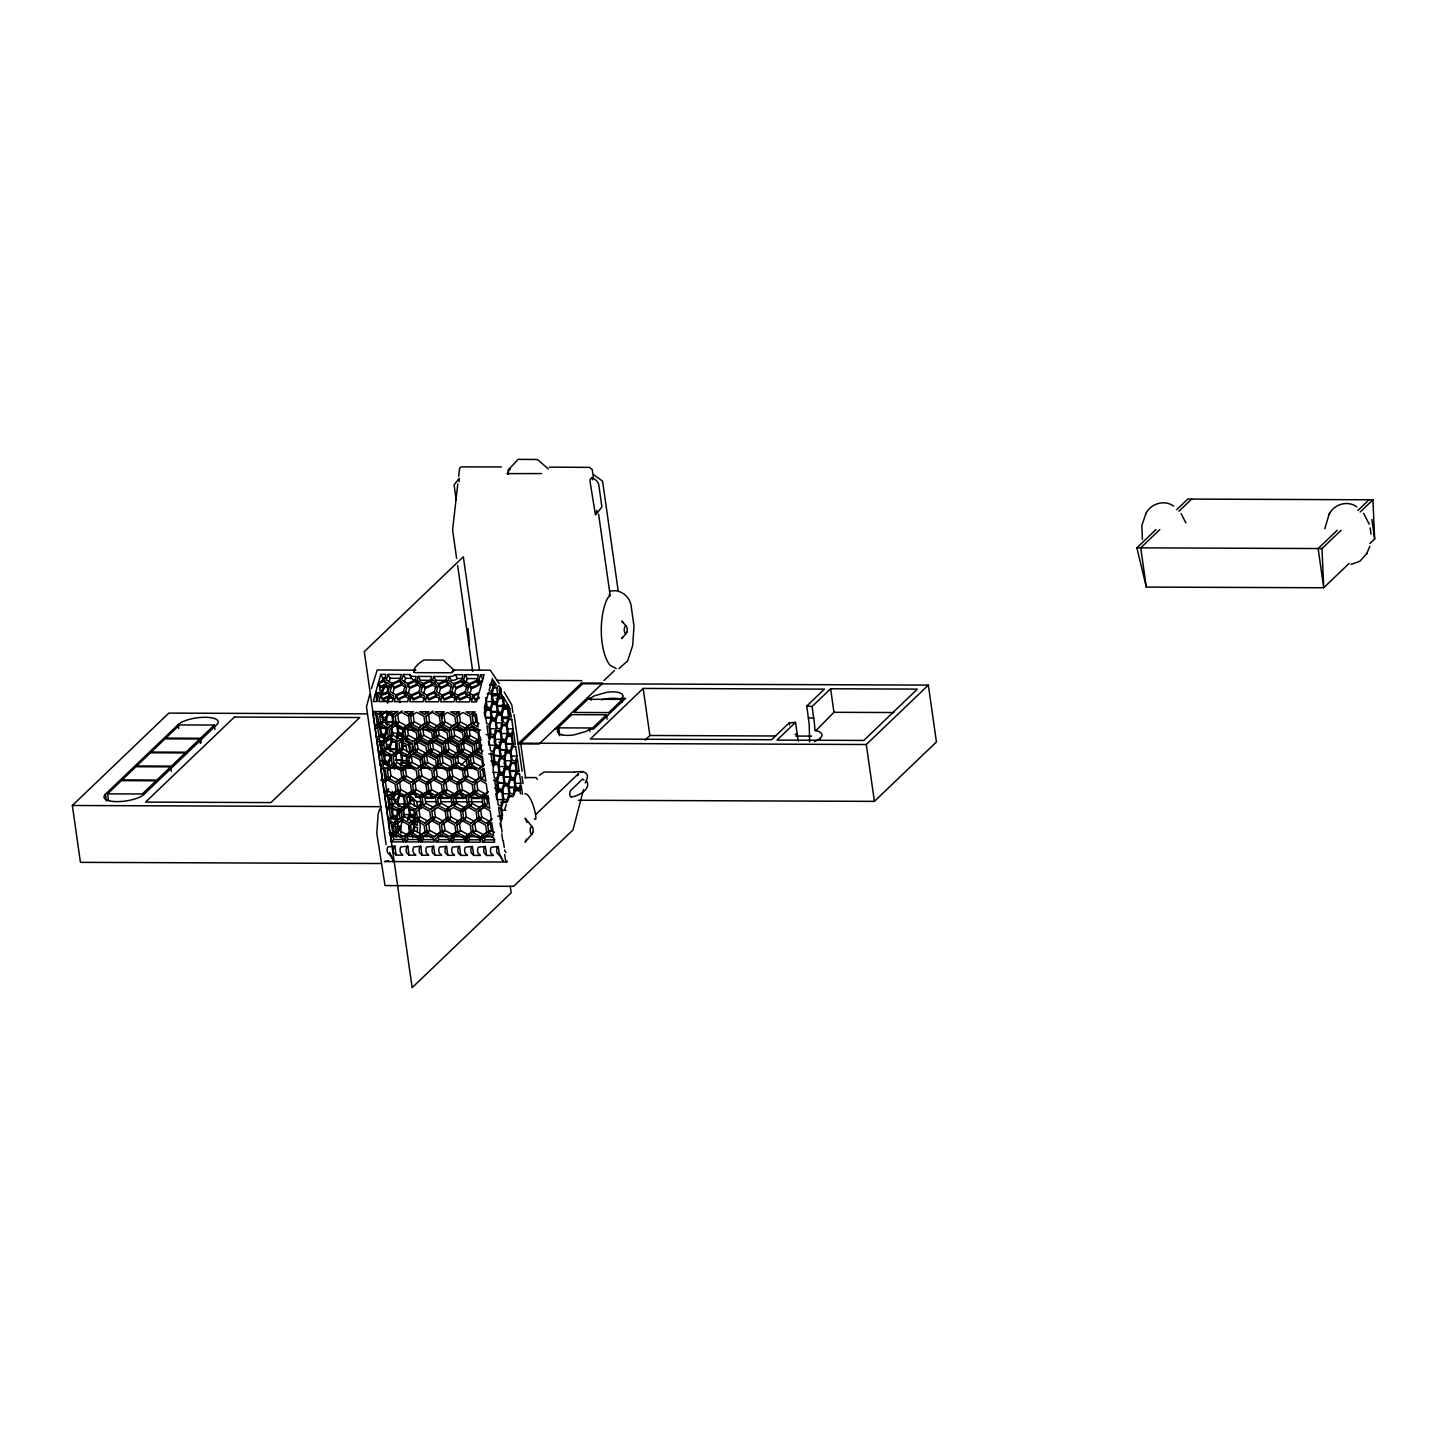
<?xml version="1.0" encoding="UTF-8"?>
<svg xmlns="http://www.w3.org/2000/svg" width="1447" height="1447" viewBox="0 0 1447 1447"><rect width="100%" height="100%" fill="white"/><g stroke="black" fill="none" stroke-linecap="round" stroke-linejoin="round"><path stroke-width="1.5" d="M809.633 741.913L809.199 724.386L806.757 706.064L824.446 689.116L643.173 688.428L590.322 739.019L771.595 739.724L789.284 722.777A22.284 7.217 -8.1 0 0 795.506 722.379L797.188 734.154A54.371 21.162 -89.8 0 0 798.418 741.262M499.233 683.635L490.262 670.16L453.399 670.015L451.392 672.765L414.855 672.638C410.948 669.617 420.173 661.822 424.134 659.959L443.216 660.139L454.647 670.648M452.314 672.511L454.105 669.599M417.242 831.826L417.514 827.738L415.144 826.707L413.571 831.555M419.666 834.937L420.245 825.857L418.961 816.813M468.068 628.667L469.533 645.109M400.023 702.627L399.806 700.8M1324.783 528.824L1329.16 514.083M820.178 740.448L820.395 738.024M457.795 483.967L452.585 529.928L456.619 558.452M458.663 476.334L459.567 468.484L461.032 466.875L501.385 466.947M577.679 775.737L577.751 775.393M583.503 789.574L572.976 829.981L513.595 886.324M585.221 782.936C592.076 770.473 581.007 771.142 574.441 772.119M369.781 694.307L366.489 706.733L386.114 844.668M371.391 688.537L377.251 669.961L415.307 670.196M375.261 694.126L373.199 701.524L376.799 701.542L378.354 695.971L375.261 694.126L377.378 697.979L376.745 700.276M377.956 695.898L375.84 692.028L378.101 683.888L384.269 681.139L394.235 687.289L401.868 683.888L399.752 680.018L401.307 674.465L387.941 674.411L386.403 679.981L392.119 683.418L394.235 687.289M378.463 682.568L380.76 674.374L385.879 674.411L384.323 679.963L386.439 683.834L380.597 686.439L378.463 682.568L384.323 679.963M378.101 683.888L380.217 687.741L379.566 690.092L381.936 691.105L384.016 684.648M381.737 682.351L382.876 678.245L380.76 674.374M380.416 695.989L378.861 701.542L392.227 701.596L393.765 696.043L388.049 692.588L380.416 695.989L382.533 699.86L390.165 696.459L393.982 698.756M389.026 681.989L390.057 678.281L387.941 674.411M375.84 692.028L380.471 694.813L382.587 698.684L390.22 695.284L388.103 691.413L390.003 684.576M392.065 684.594L390.165 691.431L395.899 694.867L398.015 698.738L405.648 695.356L403.532 691.485L405.431 684.648L399.698 681.193L392.065 684.594L394.181 688.465L392.752 693.583M407.71 695.356L405.594 691.485L407.493 684.648L415.126 681.266L420.86 684.702L418.961 691.539L421.077 695.41L413.444 698.792L403.478 692.661L395.845 696.043L394.289 701.614L407.656 701.668L409.194 696.097M403.369 674.465L401.814 680.036L407.548 683.472L409.664 687.343L417.297 683.961L415.18 680.09L416.211 676.418L413.336 676.382A7 5.282 -28.8 0 1 411.237 675.912A6.132 4.612 -28.8 0 1 409.573 674.501L403.369 674.465L405.486 678.336L404.455 682.043M413.752 672.367L414.475 670.124M408.181 693.638L409.61 688.519L407.493 684.648M411.274 696.097L409.718 701.668L423.085 701.723L424.622 696.152L418.906 692.715L411.274 696.097L413.39 699.968L421.023 696.586L424.839 698.883M417.242 680.09L418.273 676.418L431.64 676.473L430.609 680.144L432.725 684.015L425.092 687.397L419.359 683.961L417.242 680.09L422.976 683.545L425.092 687.397M387.687 792.522L388.646 789.067M422.922 684.702L421.023 691.539L426.738 694.994L428.873 698.865L436.506 695.464L434.371 691.594L436.289 684.757L430.555 681.32L422.922 684.702L425.038 688.573L423.609 693.71M426.702 696.17L425.147 701.723L438.513 701.777L440.051 696.224L434.335 692.769L426.702 696.17L428.818 700.041L436.451 696.64L440.268 698.937M433.702 676.491L432.671 680.144L438.405 683.599L440.521 687.47L448.154 684.069L446.038 680.199L447.051 676.527L433.702 676.491L435.818 680.343L434.787 684.015M438.351 684.775L436.451 691.612L442.167 695.048L444.283 698.919L451.916 695.519L449.8 691.666L451.717 684.829L445.983 681.374L438.351 684.775L440.467 688.645L439.038 693.764M467.146 684.883L465.229 691.72L467.345 695.591L459.712 698.973L449.746 692.824L442.113 696.224L440.575 701.795L453.924 701.831L455.479 696.278M449.131 676.545L448.1 680.217L453.833 683.653L455.95 687.524L463.583 684.124L461.466 680.271L463.022 674.7L455.28 674.664A6.276 4.721 -28.7 0 1 451.283 676.436L449.131 676.545L451.247 680.416L453.87 680.235A6.222 4.685 -28.7 0 0 457.397 678.534L463.203 678.553M453.996 695.537L451.88 691.666L453.779 684.829L461.412 681.428L471.378 687.578L479.011 684.196L476.895 680.325L478.432 674.754L465.084 674.7L463.528 680.271L465.645 684.142M454.467 693.818L455.895 688.7L453.779 684.829M457.541 696.278L456.004 701.849L469.353 701.904L470.908 696.333L465.174 692.896L457.541 696.278L459.658 700.149L467.291 696.767L471.125 699.046M466.169 682.279L467.2 678.571L465.084 674.7M473.024 695.175L479.192 692.426L481.471 684.286L476.841 681.501L469.208 684.883L467.309 691.72L473.024 695.175L475.141 699.046L479.264 697.201M469.425 695.591L471.324 688.754L469.208 684.883M472.97 696.351L471.433 701.904L476.551 701.922L478.83 693.746L472.97 696.351L475.086 700.203L478.993 698.467M478.957 680.325L480.513 674.772L484.112 674.772L482.05 682.188L478.957 680.325L481.073 684.196M481.598 682.351L482.629 678.643L480.513 674.772M486.264 700.692L488.543 692.552L491.311 693.746L492.432 701.578L490.334 708.053L486.21 708.035M1369.803 546.315L1366.637 553.857M382.605 692.534L384.685 686.077L387.76 687.397A4.178 1.628 -89.8 0 0 387.796 692.154M389.026 695.302L386.928 701.759L383.708 700.366M387.597 703.188L389.695 696.712L392.897 698.105L388.791 698.087M379.259 738.422L380.633 734.19L379.512 726.358L377.233 724.133L379.892 722.433M387.362 713.425L385.788 718.273L382.587 716.898M387.308 725.58L386.458 719.702L388.556 713.244L391.775 714.619L392.879 722.469L391.83 725.689M380.543 734.787L384.667 734.787L386.765 728.329M387.434 729.758L385.336 736.216L379.168 736.197M392.517 727.118L391.468 730.355L392.3 736.234M383.129 765.59L384.504 761.375L383.383 753.525L381.104 751.3L385.101 748.75L378.644 753.652L376.799 740.683L381.538 743.252L382.641 751.102M391.233 740.593L389.659 745.44L386.458 744.065M390.889 750.794L390.328 746.869L392.426 740.412M384.414 761.954L388.538 761.972L390.618 755.497L384.45 755.479M396.315 737.97L397.889 733.123L396.785 725.345M391.287 756.926L389.207 763.401L385.083 763.383M396.984 739.399L398.558 734.551L401.76 735.926L402.881 743.776L401.307 748.624M395.664 746.978L396.713 743.74M395.7 752.874L396.749 749.636L395.628 741.786L391.522 741.786M397.798 733.701L401.922 733.719L403.297 729.451L399.625 727.136M395.845 755.913L396.894 752.675M411.346 752.259L410.514 746.381L403.695 742.98L402.592 735.148L403.948 730.916M379.747 809.018L378.101 814.136L376.799 833.327L385.029 885.564L513.359 886.342M388.375 788.543L387 792.757L385.155 779.788L381.031 779.788M394.579 769.388L395.628 766.15M401.977 750.052L403.55 745.205L406.137 746.308L406.951 751.915M400.186 765.137L401.741 760.29L400.638 752.44M400.855 766.566L402.411 761.719L405.63 763.094L406.191 767.019M407.475 755.66L405.775 760.887L396.406 759.476M390.871 819.943L392.227 815.71L391.124 807.878M399.499 793.336L397.4 799.793L388.013 798.382M400.168 794.747L398.07 801.222L398.902 807.1M392.155 816.289L396.261 816.307L398.359 809.85L392.191 809.832L391.631 805.907M399.028 811.279L396.93 817.736L390.762 817.718M403.442 807.209L404.491 803.989L403.369 796.139L399.263 796.121M405.16 805.4L403.062 811.876L403.803 817.085M408.524 804.568L410.442 796.863M409.718 804.387L411.292 799.54L413.878 800.661L414.674 806.268M407.638 820.359L409.483 814.643L408.361 806.793L404.256 806.775M408.922 819.87L410.152 816.054L413.372 817.446L414.475 825.278L412.901 830.126M409.411 815.222L413.516 815.222L414.638 811.749M416.79 821.082L417.405 825.405L415.307 824.501L414.186 816.651L415.56 812.436M493.554 685.064L491.455 691.521L489.104 690.508L492.432 678.534L493.554 685.064L489.448 685.046M491.329 698.919L492.378 695.7L498.546 695.718L498.347 694.234L492.161 694.198A4.178 1.628 -89.8 0 1 491.311 693.041M495.326 718.689L492.107 717.314L491.003 709.464L493.101 703.007L496.303 704.4L497.424 712.231L495.326 718.689L491.22 718.689M491.293 718.11L489.195 724.567L486.608 723.446L485.27 714.095L486.97 708.867L490.171 710.26L491.293 718.11L485.125 718.074M492.342 702.157L496.448 702.175L498.546 695.718M501.458 712.828L498.238 711.454L497.117 703.604L499.215 697.147L502.435 698.521L503.556 706.371L501.458 712.828L497.334 712.81M490.171 734.624L488.797 738.838L486.952 725.869L489.05 726.774L490.171 734.624L486.047 734.606M503.447 697.147L508.168 705.123L507.571 706.968L504.37 705.575L503.447 697.147L499.342 697.128M496.285 728.745L494.205 735.221L490.985 733.828L489.864 725.996L491.962 719.521L495.181 720.913L496.285 728.745L490.117 728.727M499.197 745.874L495.977 744.482L494.874 736.65L496.954 730.174L500.174 731.567L501.295 739.399L499.197 745.874L495.073 745.856M494.078 742.618L495.109 739.381L494.277 733.502M501.331 720.226L502.38 717.007L508.548 717.025L507.427 709.175L504.225 707.8L502.127 714.257L498.003 714.239M495.163 745.277L493.065 751.735L490.479 750.613L489.14 741.28L490.84 736.053L494.042 737.427L495.163 745.277L488.996 745.241L488.435 741.334M491.89 720.118L495.995 720.118L498.094 713.66L501.295 715.053L502.416 722.885L500.318 729.342L497.117 727.968L495.688 718.942M493.734 753.163L495.833 746.706L499.034 748.081L500.156 755.931L498.057 762.388L490.732 760.995M505.329 739.996L502.109 738.621L500.988 730.771L503.086 724.314L506.305 725.689L507.409 733.539L505.329 739.996L501.205 739.996M508.91 706.371L511.46 717.133L509.362 716.229L508.91 706.371L504.786 706.353M508.548 717.025L506.45 723.482L503.23 722.107L501.512 710.893M511.442 734.135L508.241 732.761L507.119 724.911L509.217 718.454L511.804 719.557L513.142 728.908L511.442 734.135L507.336 734.117M499.034 772.445L496.936 778.902L494.331 777.799L493.011 768.447L494.693 763.22L497.913 764.595L499.034 772.445L492.866 772.427M495.742 747.285L499.866 747.303L501.964 740.828L505.166 742.221L506.287 750.052L504.189 756.528L494.802 755.117M513.233 743.414L512.111 735.564L513.486 731.332L515.331 744.319L507.065 743.378M496.809 786.3L497.858 783.08L504.026 783.098L502.905 775.248L499.703 773.874L497.605 780.331L493.481 780.313M504.062 763.926L505.112 760.688L504.28 754.809M503.068 773.042L505.148 766.584L504.044 758.734L500.825 757.36L498.727 763.817L499.848 771.667L503.068 773.042L498.944 773.024M506.197 750.631L510.321 750.649L512.419 744.192L511.297 736.342L508.078 734.967L505.998 741.425L501.874 741.407M510.99 752.078L513.088 745.621L515.675 746.742L517.013 756.094L515.313 761.303L512.111 759.928L510.99 752.078L504.822 752.06M497.822 789.537L501.928 789.556L504.026 783.098M505.075 767.163L509.181 767.181L511.279 760.706L510.031 750.45M502.597 790.984L504.696 784.527L507.915 785.902L509.018 793.752L506.92 800.209L503.719 798.834L502.597 790.984L496.43 790.966M502.887 799.612L500.807 806.088L498.202 804.966L496.882 795.615L498.564 790.388L501.783 791.78L502.887 799.612L496.719 799.594M503.936 783.677L508.06 783.695L510.158 777.238L509.037 769.388L505.817 768.013L503.737 774.471L497.551 774.452M508.729 785.124L510.827 778.667L514.029 780.042L515.15 787.892L513.052 794.349L509.85 792.956L508.729 785.124L504.605 785.106M519.202 771.486L517.104 770.582L515.982 762.732L517.357 758.517L519.202 771.486L510.104 771.341M501.765 816.144L500.391 820.359L498.546 807.39L500.644 808.294L501.765 816.144L497.659 816.126M510.067 777.817L514.191 777.835L516.272 771.36L515.168 763.528L511.949 762.135L509.85 768.61L503.683 768.574M504.696 809.488L506.396 804.297M502.435 817.555L500.734 822.782L502.073 832.134M519.184 788.488L515.964 787.096L514.861 779.246L516.941 772.788L519.545 773.91L520.866 783.261L519.184 788.488L515.06 788.47M513.721 795.778L515.819 789.302L519.039 790.695L514.915 790.677M520.414 793.824L519.853 789.899L521.227 785.685L522.457 794.331M577.841 775.067L578.71 773.367M388.61 860.748L384.359 861.562L507.011 862.032L505.708 861.544L507.192 861.092M598.624 514.3L610.182 595.549L607.74 598.009A39.015 15.194 -89.8 0 0 610.055 665.258L616.205 668.568M526.69 838.953L525.134 842.172L532.152 833.779M622.662 636.951L621.794 638.597L626.388 633.135M459.025 481.688L459.314 478.27L454.105 484.872L456.167 500.101M1145.952 513.378L1141.828 525.641L1142.407 539.297M1328.653 514.969L1330.028 512.69M1329.486 513.522C1334.604 503.972 1347.917 500.264 1356.816 506.848M1145.698 513.794C1150.546 503.665 1164.347 499.251 1173.607 506.143M1366.89 553.441L1359.782 561.327L1350.992 564.42M548.377 468.991L537.452 459.495L518.153 459.35L508.313 469.913L508.241 474.29M596.652 513.794L601.898 506.884L598.769 484.655C597.557 479.427 588.73 474.381 590.159 482.195L595.422 514.861L596.942 510.375M578.438 773.711L535.77 814.498M508.385 469.805L510.031 469.135M414.168 670.395L415.94 670.088M380.507 863.515L80.435 862.358L72.35 805.491L168.847 713.1L367.375 713.859M105.432 794.222L178.198 724.549A20.927 6.783 -8.1 0 1 205.13 717.296A20.927 6.783 -8.1 0 1 216.761 724.694L143.995 794.367A20.927 6.783 -8.1 0 1 117.062 801.62A20.927 6.783 -8.1 0 1 105.432 794.222L106.409 801.077M107.584 793.86L121.385 780.657L156.095 780.783L142.294 793.987L107.584 793.86L108.525 800.48M170.637 766.856L156.855 780.06L122.145 779.915L135.928 766.729L170.637 766.856L171.271 771.269M199.74 738.983L185.958 752.187L151.248 752.06L165.03 738.856L199.74 738.983L200.373 743.396M214.301 725.056L179.591 724.929L165.79 738.115L200.5 738.259L214.301 725.056L214.916 729.469M378.445 714.275L382.659 711.58L373.453 711.544L378.445 714.275L380.887 711.924M396.659 721.637L388.085 727.877L380.85 723.934L379.729 716.102L386.765 710.821M374.773 726.484L378.788 723.934L377.667 716.084L372.928 713.498L374.773 726.484L377.233 724.133M378.788 723.934L381.23 721.583M375.117 728.908L382.514 723.41L375.117 728.908L376.455 738.259L382.297 741.443L390.871 735.203M380.85 723.934L383.292 721.583L382.189 713.751M393.873 714.33L398.088 711.635L388.863 711.598L393.873 714.33L396.315 711.978M395.158 716.156L401.271 712.25L408.524 716.211L409.628 724.043L403.514 727.95L396.279 724.006L395.158 716.156L402.194 710.893M376.455 738.259L378.897 735.908L377.577 726.557M388.085 727.877L393.602 723.59M389.37 729.704L397.943 723.464L389.37 729.704L390.491 737.554L397.726 741.497L403.858 737.608L402.736 729.758L395.501 725.815M396.279 724.006L398.721 721.655L397.599 713.805M409.284 714.384L413.516 711.707L404.292 711.671L409.284 714.384L411.744 712.051M382.297 741.443L387.814 737.156M408.524 716.211L410.966 713.859M381.538 743.252L383.98 740.918M427.516 721.764L418.943 728.004L411.708 724.061L410.586 716.211L413.028 713.859L414.149 721.709L421.384 725.652L425.979 722.74M396.46 741.009L398.07 751.156L391.956 755.063L384.721 751.102L383.6 743.27L389.116 738.965M390.491 737.554L392.951 735.203L391.83 727.371M403.514 727.95L410.55 722.668M402.736 729.758L405.196 727.407M378.644 753.652L381.104 751.3M404.798 729.776L407.258 727.425L408.38 735.275L415.615 739.218L421.728 735.311L413.155 741.569L405.92 737.608L404.798 729.776L413.372 723.518L408.778 726.448M411.708 724.061L414.149 721.709M384.721 751.102L387.163 748.768L385.029 735.04M424.713 714.456L428.945 711.761L419.72 711.725L424.713 714.456L427.172 712.105M397.726 741.497L404.78 736.234M442.945 721.818L434.371 728.058L427.136 724.115L426.015 716.265L433.051 711.002M405.92 737.608L408.38 735.275M415.958 748.877L407.385 755.117L400.132 751.174L399.028 743.324L407.602 737.084L401.47 740.973L402.592 748.822L409.827 752.766L414.421 749.853M418.943 728.004L421.384 725.652M380.326 765.427L378.987 756.076L383.943 752.928L391.178 756.871L392.3 764.721L386.168 768.61L380.326 765.427L382.768 763.075L381.447 753.724L384.739 751.626M407.891 739.019L405.449 741.37L411.292 744.554M391.956 755.063L398.992 749.781M420.227 729.831L428.8 723.59L420.227 729.831L421.348 737.681L428.583 741.624L437.157 735.383L428.583 741.624M410.17 762.424L401.597 768.664L394.362 764.721L393.24 756.89L395.7 754.538L396.804 762.37L404.057 766.331L408.633 763.401M427.136 724.115L429.578 721.764L428.457 713.932M400.132 751.174L402.592 748.822M393.24 756.89L401.814 750.631M440.141 714.511L444.374 711.815L435.149 711.779L440.141 714.511L442.601 712.159M413.155 741.569L415.615 739.218M440.485 724.169L439.363 716.319L441.823 713.986L442.384 717.893M386.168 768.61L393.222 763.347M441.444 716.337L447.557 712.43L454.792 716.392L455.914 724.223L449.8 728.13L442.547 724.169L441.444 716.337L443.885 713.986L445.007 721.836L452.242 725.779L456.836 722.849M431.387 748.931L422.813 755.171L415.56 751.228L414.457 743.378L419.956 739.091M421.348 737.681L423.79 735.329L422.687 727.479M404.4 775.99L395.827 782.23L388.574 778.287L387.47 770.437L396.044 764.197M394.362 764.721L396.804 762.37M425.255 727.118L432.49 731.061L434.371 729.867L423.085 729.831L424.477 728.926L431.731 732.887L432.834 740.719L426.72 744.626L419.485 740.665L421.927 738.332M434.371 728.058L439.87 723.771M407.385 755.117L409.827 752.766M432.49 731.061L434.95 728.727M382.514 780.819L386.512 778.269L385.39 770.437L380.67 767.851L382.514 780.819L387.633 776.768M442.547 724.169L445.007 721.836M425.599 762.497L417.025 768.737L409.79 764.794L408.669 756.944L411.129 754.592L412.232 762.442L419.485 766.385L422.542 764.432M415.56 751.228L418.02 748.877L416.899 741.045M382.858 783.243L390.256 777.744L382.858 783.243L384.197 792.594L390.039 795.778L398.612 789.537M388.574 778.287L391.034 775.936L389.912 768.122M408.669 756.944L417.242 750.704M455.57 714.565L459.802 711.888L450.578 711.852L455.57 714.565L458.03 712.213M401.597 768.664L404.057 766.331M473.784 721.944L465.229 728.185L457.976 724.242L456.872 716.392L459.314 714.04L460.435 721.89L467.67 725.833L472.265 722.921M401.94 778.341L400.819 770.491L403.279 768.14M429.886 743.451L435.999 739.544L443.234 743.505L444.356 751.337L438.224 755.244L430.989 751.282L429.886 743.451L432.327 741.099L433.449 748.949L440.684 752.892L445.278 749.962M450.144 737.789L444.012 741.678L436.777 737.735L439.219 735.383L438.115 727.534L444.229 723.645M411.237 782.284L419.811 776.044L411.237 782.284L404.002 778.341L402.899 770.491L408.398 766.205M409.79 764.794L412.232 762.442M437.356 738.386L434.914 740.737L442.149 744.68M449.8 728.13L452.242 725.779M422.813 755.171L428.312 750.884M384.197 792.594L386.638 790.243L392.481 793.444L397.075 790.514M411.762 766.205L409.302 768.538L408.253 761.068M395.827 782.23L402.863 776.967M412.576 746.381L413.697 754.231L420.932 758.174L423.392 755.822M468.014 735.492L459.441 741.732L452.206 737.789L451.084 729.939L459.658 723.699M421.005 765.879L420.173 760.001L422.614 757.649M457.976 724.242L460.435 721.89M424.098 756.998L430.229 753.109L437.464 757.052L438.568 764.902L432.454 768.791L425.219 764.848L424.098 756.998L426.558 754.647L427.661 762.497L434.896 766.44L439.49 763.528M397.111 784.057L405.685 777.817L397.111 784.057L398.232 791.889L405.467 795.85L414.041 789.61M430.989 751.282L433.449 748.949M430.229 753.109L432.671 750.758L428.077 753.688M404.002 778.341L406.462 775.99L405.341 768.176M470.998 714.619L475.231 711.942L466.006 711.906L470.998 714.619L473.458 712.286M444.012 741.678L451.048 736.414M417.025 768.737L419.485 766.385M443.234 743.505L445.694 741.153M472.301 716.446L476.298 713.896L478.143 726.882L473.404 724.296L472.301 716.446L474.743 714.113L475.864 721.944L479.011 723.663M390.039 795.778L392.481 793.444M462.226 749.058L453.653 755.298L446.418 751.355L445.314 743.505L453.87 737.265L450.343 740.792L457.578 744.735M448.263 740.792L450.722 738.44M452.206 737.789L454.647 735.438L453.544 727.606M425.219 764.848L427.661 762.497M391.323 797.604L399.897 791.364L391.323 797.604L392.444 805.454L399.679 809.398L408.253 803.157M398.232 791.889L400.674 789.556L399.571 781.706M465.229 728.185L467.67 725.833M465.554 737.843L464.451 729.993L466.893 727.66M438.224 755.244L440.684 752.892M456.112 727.244L463.347 731.187L465.807 728.836M437.464 757.052L439.906 754.701M466.513 730.012L472.626 726.105L478.487 729.306L479.807 738.657L474.869 741.805L467.634 737.843L466.513 730.012L472.029 725.707M473.404 724.296L475.864 721.944M386.385 807.987L390.383 805.436L389.261 797.604L384.54 795.018L386.385 807.987L391.504 803.953M439.526 757.052L448.1 750.812L439.526 757.052L440.648 764.902L447.883 768.845L456.456 762.605M446.418 751.355L448.877 749.003L447.756 741.153M390.383 805.436L392.824 803.103M412.54 784.111L418.653 780.222L425.906 784.165L427.01 792.015L420.896 795.904L413.661 791.961L412.54 784.111L419.576 778.848M419.431 778.396L418.31 770.564L424.441 766.657L431.676 770.6L432.798 778.45L426.666 782.357L419.431 778.396L421.891 776.062L420.77 768.23L423.826 766.259M386.729 810.41L389.171 808.077L390.509 817.428L396.351 820.612L402.483 816.723L393.91 822.963L388.049 819.762L386.729 810.41L391.667 807.263L398.92 811.224L400.023 819.056M392.444 805.454L394.904 803.103L393.349 792.522M459.441 741.732L466.477 736.469M432.454 768.791L434.896 766.44M405.467 795.85L410.984 791.545M457.632 752.44L456.8 746.562L459.242 744.21M477.655 749.112L469.081 755.352L461.846 751.409L460.725 743.559L469.298 737.319L465.753 740.846L473.006 744.807L481.272 739.58M466.151 738.495L463.691 740.846L462.588 732.996L455.335 729.053L453.924 729.957L465.229 729.993L463.347 731.187M450.668 776.171L442.095 782.411L434.86 778.468L433.738 770.618L439.255 766.313M467.634 737.843L470.076 735.51L468.955 727.66M440.648 764.902L443.089 762.551L441.968 754.719M406.752 797.677L415.325 791.419L406.752 797.677L407.873 805.509L415.108 809.452L421.24 805.563L420.118 797.713L412.883 793.77M413.661 791.961L416.103 789.61L414.982 781.76M453.653 755.298L460.707 750.034M426.666 782.357L433.72 777.075M454.249 755.949L451.79 758.3L444.555 754.357L443.433 746.507M388.049 819.762L390.509 817.428M399.679 809.398L405.196 805.111M425.906 784.165L428.348 781.814M454.955 757.125L463.528 750.884L454.955 757.125L456.076 764.957L463.311 768.918L471.885 762.659M398.92 811.224L401.362 808.873M461.846 751.409L464.306 749.058L463.185 741.226M444.898 789.718L436.325 795.959L429.09 792.015L427.968 784.165L430.41 781.832L431.532 789.664L438.767 793.625L443.361 790.695M400.982 811.224L407.095 807.336L414.33 811.279L415.452 819.129L409.338 823.017L402.103 819.074L400.982 811.224L406.498 806.938M434.86 778.468L437.32 776.117L436.198 768.285M427.968 784.165L436.542 777.925M407.873 805.509L410.333 803.157L409.212 795.325M474.869 741.805L480.621 737.355M447.883 768.845L454.919 763.582M420.896 795.904L427.932 790.641M448.226 778.504L447.105 770.672L449.565 768.321M476.153 743.631L480.169 741.081L482.014 754.05L477.275 751.463L476.153 743.631L478.613 741.28L479.735 749.112L482.882 750.848M393.91 822.963L396.351 820.612M420.118 797.713L422.578 795.38L420.733 794.367L424.369 794.385M457.523 782.465L466.097 776.225L457.523 782.465L450.288 778.522L449.167 770.672L454.684 766.385M393.132 824.772L388.393 822.185L390.238 835.172L394.253 832.622L393.132 824.772L395.574 822.421M456.076 764.957L458.518 762.623L457.397 754.773M439.11 803.284L430.537 809.524L423.302 805.581L422.18 797.731L424.64 795.38L425.744 803.23L432.997 807.173L437.591 804.243M429.09 792.015L431.532 789.664M456.655 765.626L454.195 767.959L452.893 757.107L445.64 753.163M395.194 824.79L401.325 820.883L408.56 824.826L409.682 832.676L403.55 836.565L396.315 832.622L395.194 824.79L402.248 819.508M422.18 797.731L430.754 791.491L426.196 794.403L432.165 794.421M402.103 819.074L404.545 816.723L403.424 808.873M469.081 755.352L474.598 751.065M442.095 782.411L449.149 777.148M458.862 746.562L459.983 754.412L467.218 758.355L469.678 756.003M417.532 806.829L422.361 802.217M460.96 765.246L467.381 759.096M478.65 748.316L481.869 745.223M415.108 809.452L422.162 804.188M470.384 757.179L476.497 753.29L482.357 756.474L483.678 765.825L478.74 768.972L471.505 765.029L470.384 757.179L472.825 754.828L473.947 762.678L481.182 766.621L484.492 764.522M477.275 751.463L479.735 749.112M390.238 835.172L392.698 832.821L394.977 835.046L390.871 835.028M443.397 784.238L451.97 777.998L443.397 784.238L444.5 792.07L451.753 796.031L460.327 789.773M450.288 778.522L452.748 776.171L451.627 768.357M476.497 753.29L478.957 750.939L467.218 758.355M394.253 832.622L396.695 830.271M423.302 805.581L425.744 803.23M390.6 837.596L397.997 832.097L390.6 837.596L391.196 841.847L403.279 841.883L405.721 839.531M396.315 832.622L398.757 830.271L396.568 816.108M463.311 768.918L468.81 764.613M436.325 795.959L438.767 793.625M463.655 778.576L462.534 770.726L464.975 768.375M409.338 823.017L416.374 817.754M464.596 770.726L470.727 766.838L477.962 770.781L479.084 778.631L472.952 782.52L465.717 778.576L464.596 770.726L470.112 766.44M391.196 841.847L393.656 839.495L403.713 839.531M471.505 765.029L473.947 762.678M437.609 797.785L446.182 791.545L437.609 797.785L438.73 805.635L445.965 809.578L454.539 803.338L445.965 809.578M444.5 792.07L446.96 789.736L445.839 781.886M472.084 765.68L469.624 768.031L468.521 760.181M427.552 830.397L418.979 836.637L411.744 832.676L410.622 824.844L413.082 822.493L414.186 830.343L421.439 834.286L426.015 831.356M433.34 816.832L424.767 823.072L417.514 819.129L419.974 816.777L418.852 808.945L421.909 806.992M410.622 824.844L419.196 818.604M430.537 809.524L432.997 807.173M457.867 792.124L456.746 784.292L459.205 781.941M403.55 836.565L410.586 831.302M458.826 784.292L464.939 780.403L472.174 784.346L473.296 792.178L467.182 796.085L459.929 792.142L458.826 784.292L465.862 779.029M396.171 855.123L394.904 846.169L394.163 846.875A3.346 1.302 -89.8 0 0 393.295 850.113A3.346 1.302 -89.8 0 0 394.217 853.205A41.873 16.297 -89.8 0 1 396.171 855.123L402.917 855.141A41.873 16.297 -89.8 0 0 400.964 853.242A3.346 1.302 -89.8 0 1 400.059 850.131A3.346 1.302 -89.8 0 1 400.909 846.893L407.819 846.224L409.085 855.177L415.832 855.195A41.873 16.297 -89.8 0 0 413.878 853.278A3.346 1.302 -89.8 0 1 412.974 850.185A3.346 1.302 -89.8 0 1 413.824 846.947L420.733 846.26L422.018 855.213L428.764 855.249A41.873 16.297 -89.8 0 0 426.811 853.332A3.346 1.302 -89.8 0 1 425.888 850.239A3.346 1.302 -89.8 0 1 426.756 847.001L433.648 846.314L434.932 855.267L441.679 855.304A41.873 16.297 -89.8 0 0 439.725 853.386A3.346 1.302 -89.8 0 1 438.821 850.275A3.346 1.302 -89.8 0 1 439.671 847.038L446.58 846.368L447.846 855.322L454.593 855.34A41.873 16.297 -89.8 0 0 452.64 853.441A3.346 1.302 -89.8 0 1 451.735 850.33A3.346 1.302 -89.8 0 1 452.585 847.092L459.495 846.423L460.779 855.376L467.526 855.394A41.873 16.297 -89.8 0 0 465.572 853.477A3.346 1.302 -89.8 0 1 464.65 850.384A3.346 1.302 -89.8 0 1 465.518 847.146L472.409 846.459L473.694 855.412L480.44 855.448A41.873 16.297 -89.8 0 0 478.487 853.531A3.346 1.302 -89.8 0 1 477.582 850.438A3.346 1.302 -89.8 0 1 478.432 847.2L485.342 846.513L486.608 855.466L493.355 855.503A41.873 16.297 -89.8 0 0 491.401 853.585A3.346 1.302 -89.8 0 1 490.497 850.474A3.346 1.302 -89.8 0 1 491.347 847.237L498.256 846.567L499.143 852.844L503.122 861.327A41.873 16.297 -89.8 0 0 497.569 853.603A3.346 1.302 -89.8 0 1 496.665 850.51A3.346 1.302 -89.8 0 1 497.515 847.273L498.256 846.567M448.751 816.886L440.195 823.144L432.942 819.183L431.839 811.351L437.338 807.046M465.717 778.576L468.159 776.225L467.055 768.411M404.853 838.392L407.294 836.059L407.801 839.549L405.341 841.901L404.853 838.392L413.426 832.152L408.832 835.082M438.73 805.635L441.172 803.284L440.069 795.434M411.744 832.676L414.186 830.343M478.74 768.972L481.182 766.621M451.753 796.031L457.252 791.726M424.767 823.072L431.803 817.808M453.038 797.84L461.611 791.599L453.038 797.84L454.159 805.69L461.394 809.633L467.508 805.744L466.404 797.894L459.169 793.951M459.929 792.142L462.389 789.791L461.267 781.941M426.051 824.899L434.625 818.658L426.051 824.899L427.172 832.749L434.407 836.692L442.981 830.451M432.942 819.183L435.402 816.85L434.281 809M472.952 782.52L479.988 777.256M407.819 846.224L407.077 846.911A3.346 1.302 -89.8 0 0 406.227 850.149A3.346 1.302 -89.8 0 0 407.132 853.26A41.873 16.297 -89.8 0 1 409.085 855.177M446.309 819.237L445.188 811.387L447.648 809.054M418.979 836.637L421.439 834.286M474.254 784.346L480.368 780.458L486.228 783.641L487.549 792.992L482.593 796.139L475.358 792.196L474.254 784.346L476.696 782.013L477.817 789.845L485.052 793.788L488.344 791.69M405.341 841.901L418.708 841.937L418.201 838.446L420.715 836.565M481.146 778.631L480.024 770.799L484.022 768.248L485.866 781.217L481.146 778.631L483.587 776.297L482.484 768.466M447.268 811.405L453.381 807.498L460.616 811.46L461.738 819.291L455.606 823.198L448.371 819.255L447.268 811.405L449.71 809.054L450.831 816.904L458.066 820.847L462.66 817.935M454.159 805.69L456.601 803.338L455.498 795.506M480.368 780.458L482.828 778.106M420.281 838.464L426.395 834.557L433.63 838.5L434.136 842.009L420.77 841.955L420.281 838.464L428.837 832.206M427.172 832.749L429.614 830.397L428.511 822.547M525.623 778.16L520.649 743.179L582.689 683.78L928.341 685.1L936.426 741.967L874.404 801.367L578.438 800.227M418.708 841.937L421.149 839.604M467.182 796.085L474.218 790.822M420.77 841.955L423.229 839.604L434.353 839.658M440.195 823.144L445.694 818.839M485.396 803.447L476.823 809.705L469.588 805.744L468.466 797.912L470.926 795.561L472.029 803.411L479.264 807.354L483.859 804.423M475.358 792.196L477.817 789.845M441.48 824.953L447.593 821.064L454.846 825.007L455.95 832.857L449.836 836.746L442.601 832.803L441.48 824.953L443.922 822.62L445.043 830.451L452.278 834.413L456.872 831.482M448.371 819.255L450.831 816.904M420.733 846.26L420.01 846.965A3.346 1.302 -89.8 0 0 419.142 850.203A3.346 1.302 -89.8 0 0 420.046 853.314A41.873 16.297 -89.8 0 1 422.018 855.213M447.593 821.064L450.053 818.713L445.459 821.643M461.394 809.633L468.43 804.369M434.407 836.692L439.924 832.405M460.616 811.46L463.076 809.108M462.678 811.46L471.252 805.219L462.678 811.46L463.8 819.309L471.035 823.253L479.608 817.012M469.588 805.744L472.029 803.411M442.601 832.803L445.043 830.451M482.593 796.139L485.052 793.788M614.523 670.54L603.978 680.506M455.606 823.198L458.066 820.847M482.936 805.798L481.833 797.966L484.275 795.615L482.448 794.602L486.083 794.62M436.198 842.009L449.565 842.064L449.058 838.573L441.823 834.612L435.692 838.518L436.198 842.009L438.64 839.658L449.782 839.712M433.648 846.314L432.924 847.02A3.346 1.302 -89.8 0 0 432.056 850.257A3.346 1.302 -89.8 0 0 432.979 853.35A41.873 16.297 -89.8 0 1 434.932 855.267M483.895 797.966L486.337 795.615L487.458 803.465L485.016 805.816L489.737 808.385L487.892 795.416L483.895 797.966L485.016 805.816M558.886 734.479L557.945 727.859L571.728 714.655L606.438 714.782L607.071 719.195M456.908 825.025L465.482 818.785L456.908 825.025L458.03 832.857L465.265 836.818L473.838 830.56M463.8 819.309L466.26 816.958L465.138 809.108M476.823 809.705L479.264 807.354M449.836 836.746L452.278 834.413M478.107 811.514L486.68 805.274L478.107 811.514L479.228 819.364L486.463 823.307L491.419 820.16L490.081 810.808L484.239 807.625M467.435 839.785L464.993 842.118L451.627 842.064L451.12 838.573L456.637 834.286M458.03 832.857L460.472 830.524L459.35 822.674M449.565 842.064L452.007 839.712M446.58 846.368L445.839 847.074A3.346 1.302 -89.8 0 0 444.989 850.311A3.346 1.302 -89.8 0 0 445.893 853.404A41.873 16.297 -89.8 0 1 447.846 855.322M471.035 823.253L478.089 817.989M451.627 842.064L454.069 839.73L465.211 839.766M472.337 825.079L480.91 818.839L472.337 825.079L473.458 832.929L480.693 836.872L489.267 830.632M479.228 819.364L481.688 817.012L480.567 809.18M465.265 836.818L472.301 831.537M464.993 842.118L464.487 838.627L467.001 836.746M466.549 838.627L472.681 834.738L479.916 838.681L480.404 842.19L467.055 842.136L466.549 838.627L472.066 834.34M459.495 846.423L458.753 847.11A3.346 1.302 -89.8 0 0 457.903 850.348A3.346 1.302 -89.8 0 0 458.808 853.459A41.873 16.297 -89.8 0 1 460.779 855.376M473.458 832.929L475.9 830.578L474.779 822.728M467.055 842.136L469.497 839.785L480.639 839.821M486.463 823.307L492.215 818.875M487.766 825.134L491.763 822.583L493.608 835.57L488.869 832.984L487.766 825.134L490.207 822.8L491.329 830.632L494.476 832.351M606.438 714.782L592.655 727.986L557.945 727.859M480.693 836.872L486.192 832.568M479.916 838.681L482.43 836.8M472.409 846.459L471.686 847.164A3.346 1.302 -89.8 0 0 470.818 850.402A3.346 1.302 -89.8 0 0 471.74 853.513A41.873 16.297 -89.8 0 1 473.694 855.412M481.978 838.699L488.109 834.792L493.952 837.994L494.567 842.244L482.484 842.19L481.978 838.699L487.494 834.394M488.869 832.984L491.329 830.632M482.484 842.19L484.926 839.839L495.001 839.875M485.342 846.513L484.6 847.218A3.346 1.302 -89.8 0 0 483.75 850.456A3.346 1.302 -89.8 0 0 484.655 853.549A41.873 16.297 -89.8 0 1 486.608 855.466M645.073 740.086L649.866 735.492L775.628 735.98M795.506 722.379L777.003 740.104L863.769 740.448L917.38 689.116L830.614 688.772L812.093 706.516A22.284 7.217 -8.1 0 0 806.757 706.064M815.801 730.717L833.96 712.304L894.029 712.539M520.649 743.179L866.301 744.5L928.341 685.1M1349.183 563.371L1323.716 587.753L1146.313 587.084L1136.872 547.834L1155.972 529.548M1176.664 509.742L1187.806 499.07L1372.932 499.794L1374.65 538.989L1369.875 543.566M1159.825 529.566L1140.724 547.852L1146.313 587.084M1178.925 511.279L1191.659 499.088M1337.245 530.253L1318.145 548.54L1323.716 587.753L1321.997 548.558L1341.098 530.271M1357.919 510.447L1369.061 499.776M1360.198 511.985L1372.932 499.794M609.675 591.407C620.04 588.097 631.001 596.942 631.417 607.939L634.003 626.171L632.683 645.507L627.636 660.899L618.954 668.604M571.547 796.736C569.087 797.351 569.394 791.943 570.661 790.478L582.58 779.047L583.937 779.969M539.387 775.212L544.108 772.047L574.224 772.119M379.729 716.102L385.861 712.195L393.096 716.138M410.586 716.211L416.7 712.322L423.953 716.265L425.056 724.115M383.6 743.27L389.713 739.363L396.966 743.324M426.015 716.265L432.128 712.376L439.363 716.319M414.457 743.378L420.571 739.489L427.806 743.432L429.126 754.285L436.361 758.228M456.872 716.392L462.986 712.503L470.221 716.446L471.342 724.296M415.651 744.445L418.708 742.492L425.943 746.435L426.775 752.313M387.47 770.437L393.584 766.548L400.819 770.491M451.084 729.939L457.216 726.05L464.451 729.993M431.984 743.125L435.059 741.171M409.628 758.138L412.92 756.039L420.173 760.001M420.932 758.174L427.064 754.285M402.899 770.491L409.013 766.603L416.248 770.546L417.369 778.396M445.314 743.505L451.428 739.616L458.663 743.559L459.784 751.391M447.412 743.179L452.007 740.267L449.565 742.6L456.8 746.562M460.725 743.559L466.856 739.67L474.091 743.613L475.412 754.466L482.647 758.409M461.919 744.608L464.993 742.673L472.228 746.616L473.06 752.494M433.738 770.618L439.87 766.711L447.105 770.672M456.149 758.174L459.205 756.22L466.44 760.163L467.291 766.06M449.167 770.672L455.299 766.783L462.534 770.726M441.787 796.953L448.606 798.364L438.875 798.328L441.968 796.953M431.839 811.351L437.953 807.444L445.188 811.387M457.397 797.008L464.035 798.418L454.304 798.382M477.04 791.672L472.464 794.566L476.461 794.584M468.466 797.912L474.58 794.005L481.833 797.966M472.825 797.062L479.463 798.473L471.686 798.455M488.055 797.134L485.161 798.509L489.05 798.509M441.208 834.214L438.152 836.167L438.64 839.658M451.12 838.573L457.252 834.684L464.487 838.627M507.011 473.621L541.576 473.567M380.217 687.741L386.385 685.01L390.22 687.307M392.119 683.418L399.752 680.018M394.181 688.465L401.814 685.064L405.63 687.361M380.471 694.813L388.103 691.413M407.548 683.472L415.18 680.09M409.61 688.519L417.242 685.118L421.059 687.415M395.899 694.867L403.532 691.485M422.976 683.545L430.609 680.144M409.411 698.811L405.594 696.513L397.961 699.914L395.845 696.043M425.038 688.573L432.671 685.191L436.488 687.488M405.594 691.485L411.328 694.94L418.961 691.539M438.405 683.599L446.038 680.199M440.467 688.645L448.1 685.245L451.916 687.542M426.738 694.994L434.371 691.594M453.833 683.653L461.466 680.271M455.895 688.7L463.528 685.299L467.345 687.596M442.167 695.048L449.8 691.666M463.528 680.271L469.262 683.707L476.895 680.325M455.696 698.991L451.88 696.694L444.247 700.095L442.113 696.224M471.324 688.754L478.957 685.353L476.841 681.501M451.88 691.666L457.596 695.103L465.229 691.72M580.573 772.011L582.87 771.558M580.717 771.956L581.314 771.776M571.113 796.99C578.113 796.411 591.986 788.778 586.433 780.801M581.803 771.649L582.725 771.558M549.263 467.146L589.454 467.363L592.221 469.552L593.36 477.365M1136.872 547.834L1321.997 548.558M382.876 678.245L386.295 678.263M390.057 678.281L401.199 678.317M405.486 678.336L411.708 678.354A6.132 4.612 -28.8 0 0 413.354 679.764A7 5.263 -28.7 0 0 415.452 680.253L415.922 680.271M467.2 678.571L478.324 678.625M496.99 680.325L581.839 680.651M431.513 680.325L420.39 680.289L418.273 676.418M435.818 680.343L446.942 680.397M490.262 684.268L496.339 685.118L493.915 681.031L494.368 684.286M383.654 687.379L387.76 687.397M493.192 687.795L497.298 687.813L494.223 686.493L492.125 692.95L493.246 700.8L496.448 702.175M377.667 693.294L381.773 693.312L379.005 692.118M487.187 693.728L491.311 693.746M499.378 694.922L493.065 693.981L499.233 694.017L502.579 696.314L500.174 691.612M382.641 693.782L386.747 693.8M499.143 697.725L503.249 697.743M587.03 698.141L590.901 698.159A19.535 6.331 -8.1 0 1 594.428 695.826L606.818 692.281A15.573 5.046 -8.1 0 1 618.176 692.317L621.921 693.764L623.096 695.935A19.535 6.331 -8.1 0 1 621.74 698.286L622.337 702.464M621.74 698.286L625.592 698.304L593.433 729.089L589.58 729.089A19.535 6.331 -8.1 0 1 586.053 731.422L573.645 734.967A15.573 5.046 -8.1 0 1 562.286 734.913M496.267 698.503L502.435 698.521M486.246 701.56L492.432 701.578M493.011 703.586L497.117 703.604M492.197 704.382L496.303 704.4M502 705.105L508.168 705.123M498.202 705.557L504.37 705.575M497.37 706.353L503.556 706.371M503.466 706.95L507.571 706.968M502.073 708.361L508.241 708.397M504.081 708.614L510.248 708.632M503.321 709.157L507.427 709.175M484.835 709.446L491.003 709.464M486.065 710.242L490.171 710.26M492.07 711.418L498.238 711.454M383.781 711.797L387.886 711.815M497.424 712.231L491.257 712.213L490.696 708.288M386.421 713.805L390.527 713.823M387.651 714.601L391.775 714.619M497.189 715.035L501.295 715.053M485.939 717.296L492.107 717.314M503.05 718.417L509.217 718.454M507.698 719.557L511.804 719.557M382.352 719.684L386.458 719.702M491.058 720.895L495.181 720.913M387.543 721.655L393.711 721.673M392.879 722.469L386.711 722.451L385.879 716.554M496.249 722.867L502.416 722.885M500.951 724.893L507.119 724.911M502.181 725.689L506.305 725.689M381.411 727.515L385.517 727.534M380.597 728.311L384.703 728.329M554.87 728.944L558.723 728.962L559.519 734.533A16.749 14.434 46.2 0 0 559.7 735.709M397.437 728.474L401.543 728.492M506.975 728.89L513.142 728.908M438.513 729.885L449.8 729.939L447.919 731.133L440.684 727.172M480.657 730.048L469.353 730.012L470.763 729.107L477.998 733.068L479.12 740.9M494.82 730.753L500.988 730.771M496.05 731.549L500.174 731.567M391.721 733.086L397.889 733.123M507.409 733.539L501.241 733.52L500.409 727.678M795.832 736.053L811.568 736.107M396.406 735.112L402.592 735.148M508.006 735.546L512.111 735.564M397.654 735.908L401.76 735.926M507.173 736.342L511.297 736.342M490.75 736.632L494.874 736.65M380.398 736.993L384.504 737.011L385.065 740.936M489.936 737.409L494.042 737.427M387.633 738.965L391.757 738.983M495.109 739.381L501.295 739.399M498.998 742.184L505.166 742.221M506.233 744.174L512.419 744.192M379.458 744.825L383.564 744.843M402.031 746.308L406.137 746.308M511.569 746.724L515.675 746.742M386.222 746.851L390.328 746.869M385.39 747.647L389.514 747.665L390.075 751.59M494.928 748.063L499.034 748.081M391.395 748.822L397.581 748.859M500.933 749.257L510.321 750.649M396.749 749.636L390.581 749.618L390.021 745.693M500.119 750.034L506.287 750.052M379.421 751.3L383.527 751.319M506.052 752.856L510.158 752.874L506.956 751.481L504.858 757.957L505.98 765.789L509.181 767.181M380.091 752.729L384.197 752.747L385.318 760.579L388.538 761.972M488.797 753.941L492.921 753.941L494.024 761.791L492.667 766.024L490.822 753.037L492.921 753.941M385.282 754.701L389.388 754.719M401.307 755.641L405.413 755.66M493.988 755.895L500.156 755.931M510.845 756.058L517.013 756.094M499.92 758.716L504.044 758.734M395.574 760.272L401.741 760.29M505.112 760.688L511.279 760.706M381.212 760.561L385.318 760.579M380.38 761.357L384.504 761.375M511.876 762.714L515.982 762.732M401.524 763.075L405.63 763.094M511.044 763.51L515.168 763.528M384.269 764.161L388.375 764.179L388.917 768.013M493.807 764.577L497.913 764.595M505.148 766.584L498.98 766.548L498.419 762.641M387.85 768.104L414.258 768.212M420.77 768.23L429.687 768.267M434.136 768.285L475.954 768.447M504.931 769.37L509.037 769.388M510.936 770.564L517.104 770.582M515.439 773.892L519.545 773.91M498.799 775.23L502.905 775.248M504.804 776.424L514.191 777.835M503.99 777.202L510.158 777.238M524.954 777.545L536.15 777.6L537.289 779.408M510.737 779.246L514.861 779.246M509.923 780.023L514.029 780.042M381.086 780.675L385.191 780.693M498.672 782.284L508.06 783.695M514.698 783.225L520.866 783.261M503.791 785.884L507.915 785.902M509.796 787.078L515.964 787.096M508.982 787.855L515.15 787.892M494.603 788.163L501.928 789.556M513.685 789.881L519.853 789.899M497.659 791.762L501.783 791.78M509.018 793.752L502.851 793.734L502.29 789.809M389.876 794.258L399.318 794.294M405.305 794.313L416.736 794.349M436.162 794.439L445.604 794.475M451.591 794.493L463.022 794.53M467.019 794.548L470.655 794.566M508.783 796.537L512.907 796.555L509.688 795.181L507.59 801.638L503.484 801.62M420.48 796.863L415.253 796.845L420.1 797.876M426.539 796.881L433.178 798.31L425.4 798.274M435.909 796.917L430.681 796.899L435.529 797.93L436.668 805.617M451.337 796.99L446.11 796.971L450.958 798.002L452.097 805.69M466.766 797.044L461.539 797.026L466.386 798.057M482.177 797.098L476.967 797.08L481.815 798.111M409.772 800.643L413.878 800.661M408.85 795.181L416.79 801.602L421.294 801.62M425.78 801.638L437.03 801.692M441.516 801.71L481.96 801.855M500.608 802.398L506.776 802.434L503.574 801.041L501.476 807.498L502.579 815.348M404.491 803.989L398.323 803.953L397.473 798.075M72.35 805.491L381.429 806.684M409.031 809.976L415.217 810.013M501.729 810.248L505.835 810.266M396.894 811.839L401 811.857M403.315 814.607L409.483 814.643M408.018 816.633L414.186 816.651M409.248 817.428L413.372 817.446M391.992 818.514L396.116 818.532L392.897 817.139M391.052 826.346L395.176 826.364M396.785 826.78L400.891 826.798L398.052 825.586M396.623 829.004L400.747 829.022L397.907 827.793M388.972 832.803L395.14 832.821M389.641 834.232L395.809 834.25L396.243 837.343M393.222 836.456L401.271 836.493M405.287 836.493L431.694 836.601M438.224 836.619L447.123 836.655M451.573 836.673L492.559 836.836M407.801 839.549L418.925 839.586M394.904 846.169L387.995 846.839A3.346 1.302 -89.8 0 0 387.127 850.076A3.346 1.302 -89.8 0 0 388.049 853.187A41.873 16.297 -89.8 0 1 393.602 860.893L389.623 852.41M608.88 595.061L610.182 595.549M534.486 818.64C538.772 824.609 532.424 793.788 524.935 793.734M562.286 734.913L558.542 733.484L557.366 731.314A19.535 6.331 -8.1 0 1 558.723 728.962M507.59 473.44L508.693 474.091M490.334 708.053L487.114 706.661L485.704 697.635M382.424 719.105L385.644 720.497L386.204 724.404M379.675 724.133L377.07 723.03L375.75 713.678M401.922 733.719L398.703 732.327L397.798 725.996M384.667 734.787L381.447 733.412L380.344 725.562M381.303 735.619L384.504 737.011M386.295 746.272L389.514 747.665M385.173 762.804L388.375 764.179M411.436 797.333L413.535 798.238M394.036 800.625L397.238 802L397.798 805.925M391.269 805.653L388.664 804.532L387.344 795.199M413.516 815.222L410.297 813.847L409.465 807.969M396.261 816.307L393.059 814.932L391.938 807.082M471.541 727.298L478.776 731.241M470.076 735.51L477.311 739.453M429.578 721.764L436.813 725.725M454.647 735.438L461.882 739.399M426.359 725.924L433.594 729.885L434.715 737.717M439.219 735.383L446.472 739.327M464.306 749.058L471.541 753.001M474.634 756.275L481.869 760.236L482.719 766.114M410.93 725.869L418.165 729.813L419.286 737.663M461.068 753.218L468.322 757.179L469.425 765.011M409.827 727.063L417.08 731.006L418.943 729.813L407.656 729.776L409.067 728.872L416.302 732.815L417.405 740.665M398.721 721.655L405.956 725.598M423.79 735.329L431.043 739.272M448.877 749.003L456.112 752.946M434.136 742.546L441.371 746.489L442.493 754.339M383.292 721.583L390.527 725.544M458.518 762.623L465.753 766.566M443.777 756.166L451.012 760.109L452.133 767.959M380.073 725.761L387.308 729.704L388.429 737.554M405.142 739.435L412.377 743.378L413.498 751.228M392.951 735.203L400.186 739.164M418.02 748.877L425.255 752.838M443.089 762.551L450.324 766.512M468.159 776.225L475.412 780.186M428.348 756.112L435.583 760.055L436.433 765.933M414.801 753.037L422.036 756.998L423.139 764.83M378.897 735.908L384.757 739.091M452.748 776.171L459.983 780.114M399.372 752.983L406.607 756.926L407.728 764.776M449.511 780.331L456.746 784.292M387.163 748.768L394.398 752.711M437.32 776.117L444.555 780.06M462.389 789.791L469.624 793.734M434.082 780.277L441.317 784.22L442.438 792.07M421.891 776.062L429.126 780.005M446.96 789.736L454.195 793.68M443.741 793.897L450.976 797.84M468.81 807.571L476.045 811.514L477.166 819.364M382.768 763.075L388.628 766.259M406.462 775.99L413.697 779.951M456.601 803.338L463.854 807.299M481.688 817.012L488.923 820.974M403.225 780.15L410.478 784.111L411.581 791.943M428.312 793.824L435.547 797.785M478.451 821.191L485.686 825.134L486.807 832.966M391.034 775.936L398.269 779.879M416.103 789.61L423.338 793.553M441.172 803.284L448.425 807.227M466.26 816.958L473.495 820.901M387.814 780.096L395.049 784.039L396.152 791.889M463.022 821.118L470.275 825.079L471.378 832.911M400.674 789.556L407.909 793.499M475.9 830.578L483.135 834.521M397.455 793.716L404.69 797.659M410.333 803.157L417.568 807.119M435.402 816.85L442.637 820.793M460.472 830.524L467.707 834.467M432.183 821.01L439.418 824.953L440.521 832.803M394.904 803.103L402.139 807.046M419.974 816.777L427.209 820.738M416.754 820.937L423.989 824.899L425.111 832.73M404.545 816.723L411.78 820.666M429.614 830.397L436.849 834.34M410.966 834.503L418.201 838.446M398.757 830.271L406.01 834.232M395.537 834.449L402.772 838.392L403.279 841.883M593.65 474.725L602.567 481.164L618.086 590.177M510.23 469.588L508.783 469.515L508.204 473.82M591.841 477.781L592.601 479.843M626.37 626.406L621.921 621.034L622.698 622.608M532.243 826.798L525.08 818.152L527.034 822.475M1363.617 513.287L1369.206 524.212M1181.15 513.576L1185.817 522.928M504.171 691.973L511.587 704.49M469.262 683.707L471.378 687.578M461.412 681.428L463.528 685.299M455.28 674.664L457.397 678.534M465.174 692.896L467.291 696.767M457.596 695.103L459.712 698.973M445.983 681.374L448.1 685.245M449.746 692.824L451.88 696.694M430.555 681.32L432.671 685.191M434.335 692.769L436.451 696.64M415.126 681.266L417.242 685.118M409.573 674.501L411.708 678.354M418.906 692.715L421.023 696.586M411.328 694.94L413.444 698.792M399.698 681.193L401.814 685.064M403.478 692.661L405.594 696.513M384.269 681.139L386.385 685.01M388.049 692.588L390.165 696.459M1370.182 527.938L1371.033 534.196M1371.865 519.383L1374.65 538.989M866.301 744.5L874.404 801.367M830.614 688.772L833.96 712.304M812.093 706.516L813.757 718.273A54.371 21.162 -89.8 0 1 814.914 730.554M789.284 722.777L789.592 724.983M643.173 688.428L649.866 735.492M590.901 698.159L591.19 700.258M589.58 729.089L589.924 731.513M514.029 714.438L522.132 771.305M511.876 705.358L512.889 712.485M522.023 776.569L523.036 783.677M505.69 740.249L507.101 749.275M509.543 767.416L510.972 776.442M499.559 746.109L500.988 755.135M503.14 771.323L504.84 782.321M493.427 751.988L494.856 761.013M497.026 777.184L498.727 788.181M479.5 670.287L463.347 556.788L364.3 651.62L412.142 987.668L511.171 892.835L510.212 886.161M503.339 841.051L504.261 847.526M504.605 849.95L504.696 850.51A48.565 18.901 -89.8 0 1 505.98 852.59M484.293 712.195L484.835 716.12M495.887 793.716L496.448 797.641M500.029 822.837L500.59 826.762M501.747 833.798L502.706 840.472M504.714 854.526L505.708 861.544M457.632 565.506L472.699 671.336M484.438 836.348L484.926 839.839M464.65 733.014L465.753 740.846M469.009 836.294L469.497 839.785M450.343 740.792L449.022 729.939L441.787 725.996L435.656 729.885L436.777 737.735M447.991 738.82L447.159 732.942L439.906 728.999L433.793 732.887L434.625 738.766M453.58 836.221L454.069 839.73M437.663 760.055L438.767 767.905M430.88 819.183L429.759 811.333L422.524 807.39L416.41 811.279L417.514 819.129M418.364 732.833L419.485 740.665M422.235 760.001L423.356 767.851M422.723 836.113L423.229 839.604M408.542 743.613L409.772 752.259M416.79 801.602L417.731 808.131M406.444 762.316L407.005 766.241M401.741 753.616L402.573 759.512M412.232 833.96L412.793 837.885M392.589 713.841L394.199 723.988M404.473 797.315L405.811 805.509M388.61 760.254L389.768 767.308M381.212 713.751L381.755 717.676M392.246 791.346L393.367 799.196M376.166 697.219L376.726 701.144M379.602 740.846L380.941 750.197M383.473 768.013L384.956 778.468M388.827 805.653L389.026 806.974M391.215 822.366L392.535 831.718M393.041 835.245L393.656 839.495M200.5 738.259L201.133 742.673M178.198 724.549L178.741 728.474M493.463 693.42A4.178 1.628 -89.8 0 1 493.065 693.981M409.212 825.296A11.341 4.413 -89.8 0 1 408.886 835.679M400.928 833.237A11.341 4.413 -89.8 0 1 402.863 820.123M384.124 686.746A4.178 1.628 -89.8 0 1 384.432 687.85M382.858 693.855A4.178 1.628 -89.8 0 1 381.411 691.015M393.53 832.911A10.473 4.07 -89.8 0 1 393.367 830.831M808.421 717.821A22.284 7.217 -8.1 0 1 813.757 718.273M815.909 730.663A22.754 7.38 -8.1 0 1 820.322 738.024A22.754 7.38 -8.1 0 1 814.426 741.624M797.188 734.154A22.284 7.217 -8.1 0 1 795.145 734.353M601.427 699.769A16.749 5.245 -8.1 0 1 621.667 699.588M559.663 734.931A15.573 6.855 11.9 0 1 559.953 734.714M485.649 702.898L484.347 707.583L484.926 711.671L486.301 707.456L485.649 702.898M497.895 788.959L496.538 793.191L494.675 780.222L496.791 781.127L497.895 788.959M150.488 752.784L136.687 765.988L171.397 766.114L185.198 752.928L150.488 752.784M234.432 717.043L145.604 802.09L270.951 802.579L359.778 717.513L234.432 717.043M581.513 683.038L517.954 743.903L539.17 743.975L602.73 683.111L581.513 683.038M587.808 699.263L574.025 712.449L608.735 712.593L622.517 699.389L587.808 699.263M499.92 692.715A4.178 1.628 -89.8 0 0 498.908 685.968A4.178 1.628 -89.8 0 0 497.135 691.648A4.178 1.628 -89.8 0 0 499.92 692.715M500.951 691.72A2.514 0.977 -89.8 0 0 500.373 687.651A2.514 0.977 -89.8 0 0 499.287 690.997A2.514 0.977 -89.8 0 0 500.951 691.72M532.858 832.351A3.762 1.465 -89.8 0 0 531.754 826.49A3.762 1.465 -89.8 0 0 530.326 831.916A3.762 1.465 -89.8 0 0 532.858 832.351M626.895 632.032A3.762 1.465 -89.8 0 0 625.882 626.045A3.762 1.465 -89.8 0 0 624.362 631.308A3.762 1.465 -89.8 0 0 626.895 632.032"/></g></svg>
